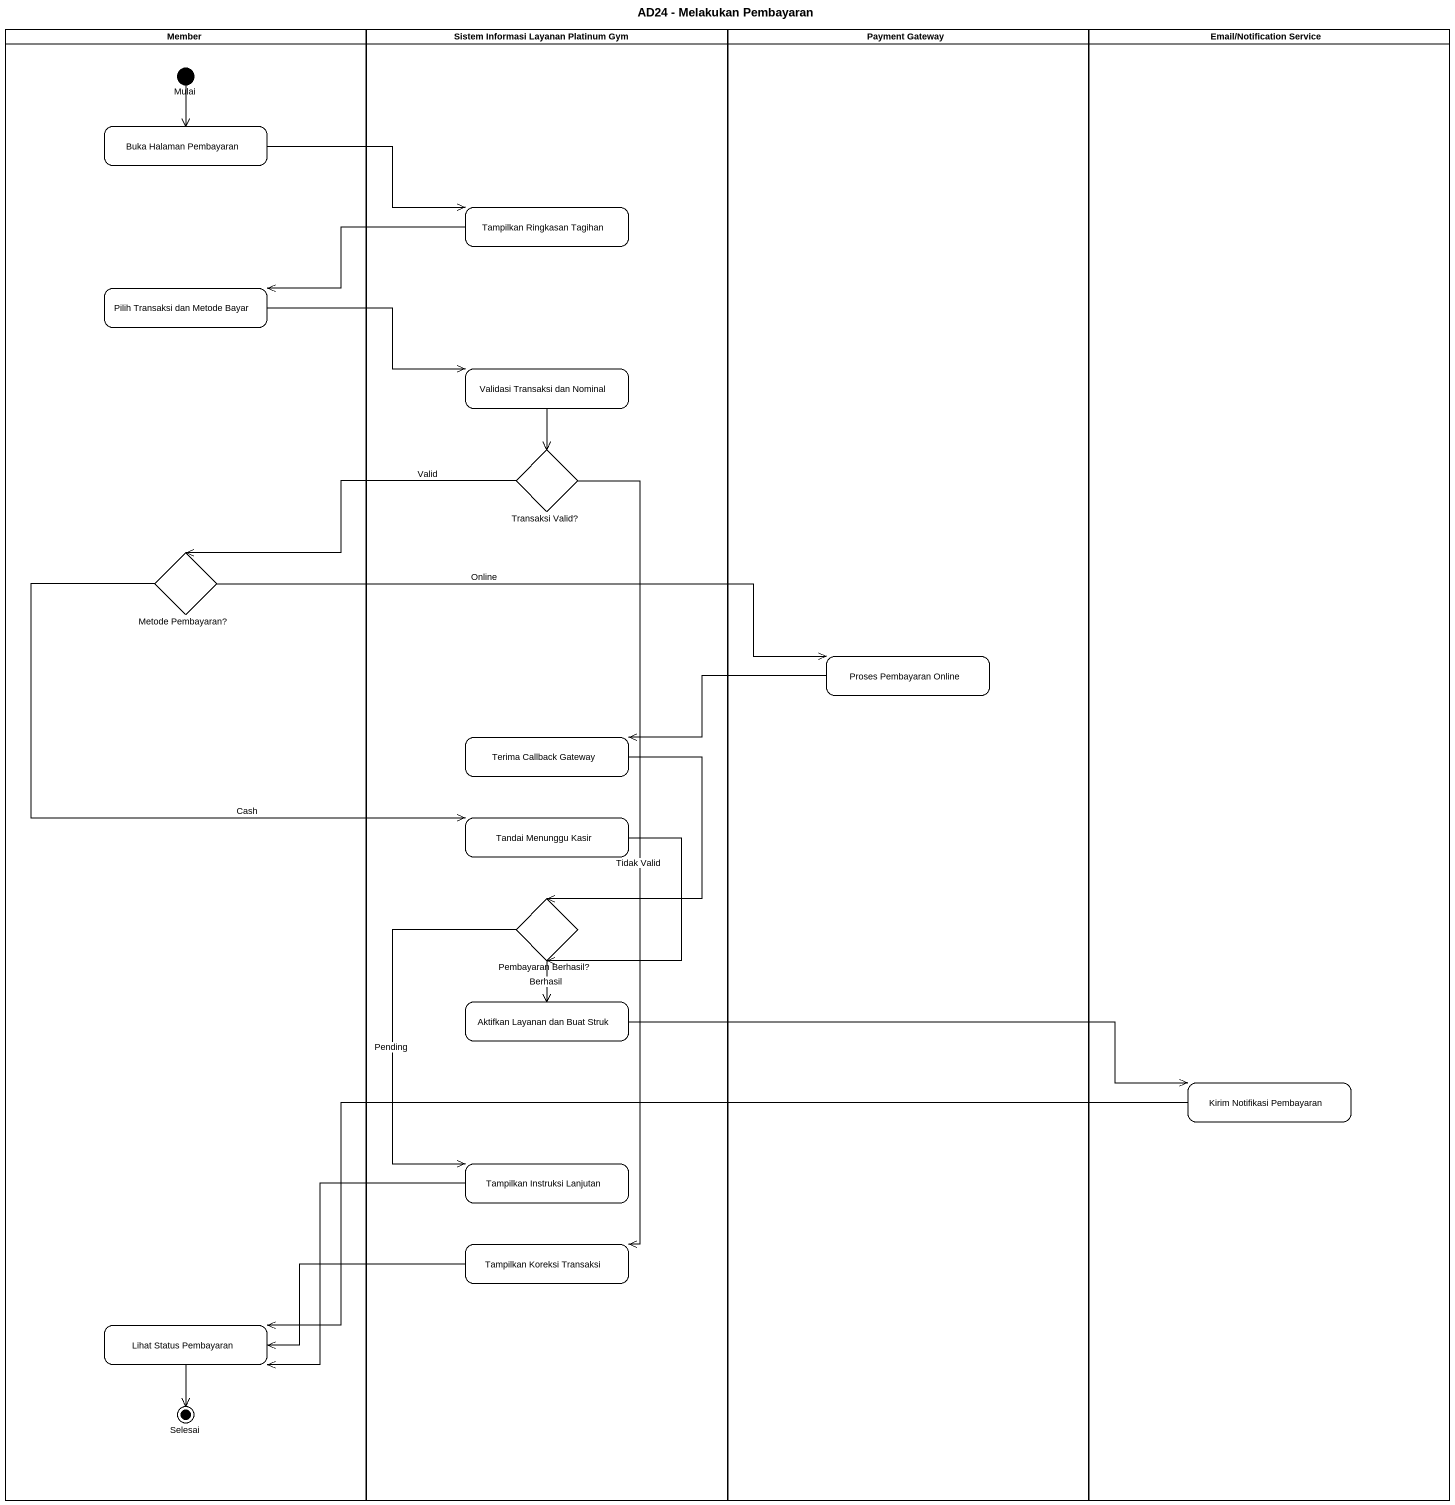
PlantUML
@startuml
title AD24 - Melakukan Pembayaran
hide empty description
state Member <<partition>> {
  state Mulai <<start>>
  state "Buka Halaman Pembayaran" as Buka_Halaman_Pembayaran
  state "Pilih Transaksi dan Metode Bayar" as Pilih_Transaksi_dan_Metode
  state "Metode Pembayaran?" as Metode_Pembayaran <<choice>>
  state "Lihat Status Pembayaran" as Lihat_Status_Pembayaran
  state Selesai <<end>>
}
state "Sistem Informasi Layanan Platinum Gym" as Sistem_Informasi_Layanan <<partition>> {
  state "Tampilkan Ringkasan Tagihan" as Tampilkan_Ringkasan_Tagihan
  state "Validasi Transaksi dan Nominal" as Validasi_Transaksi_dan
  state "Transaksi Valid?" as Transaksi_Valid <<choice>>
  state "Terima Callback Gateway" as Terima_Callback_Gateway
  state "Tandai Menunggu Kasir" as Tandai_Menunggu_Kasir
  state "Pembayaran Berhasil?" as Pembayaran_Berhasil <<choice>>
  state "Aktifkan Layanan dan Buat Struk" as Aktifkan_Layanan_dan_Buat
  state "Tampilkan Instruksi Lanjutan" as Tampilkan_Instruksi_Lanjutan
  state "Tampilkan Koreksi Transaksi" as Tampilkan_Koreksi_Transaksi
}
state "Payment Gateway" as Payment_Gateway <<partition>> {
  state "Proses Pembayaran Online" as Proses_Pembayaran_Online
}
state "Email/Notification Service" as Email_Notification_Service <<partition>> {
  state "Kirim Notifikasi Pembayaran" as Kirim_Notifikasi_Pembayaran
}
Mulai --> Buka_Halaman_Pembayaran
Buka_Halaman_Pembayaran -right-> Tampilkan_Ringkasan_Tagihan
Tampilkan_Ringkasan_Tagihan -left-> Pilih_Transaksi_dan_Metode
Pilih_Transaksi_dan_Metode -right-> Validasi_Transaksi_dan
Validasi_Transaksi_dan --> Transaksi_Valid
Transaksi_Valid -left-> Metode_Pembayaran : Valid
Transaksi_Valid --> Tampilkan_Koreksi_Transaksi : Tidak Valid
Metode_Pembayaran -right-> Proses_Pembayaran_Online : Online
Metode_Pembayaran --> Tandai_Menunggu_Kasir : Cash
Proses_Pembayaran_Online -left-> Terima_Callback_Gateway
Terima_Callback_Gateway --> Pembayaran_Berhasil
Tandai_Menunggu_Kasir --> Pembayaran_Berhasil
Pembayaran_Berhasil --> Aktifkan_Layanan_dan_Buat : Berhasil
Pembayaran_Berhasil --> Tampilkan_Instruksi_Lanjutan : Pending
Aktifkan_Layanan_dan_Buat -right-> Kirim_Notifikasi_Pembayaran
Kirim_Notifikasi_Pembayaran -left-> Lihat_Status_Pembayaran
Tampilkan_Instruksi_Lanjutan -left-> Lihat_Status_Pembayaran
Tampilkan_Koreksi_Transaksi -left-> Lihat_Status_Pembayaran
Lihat_Status_Pembayaran --> Selesai
@enduml
